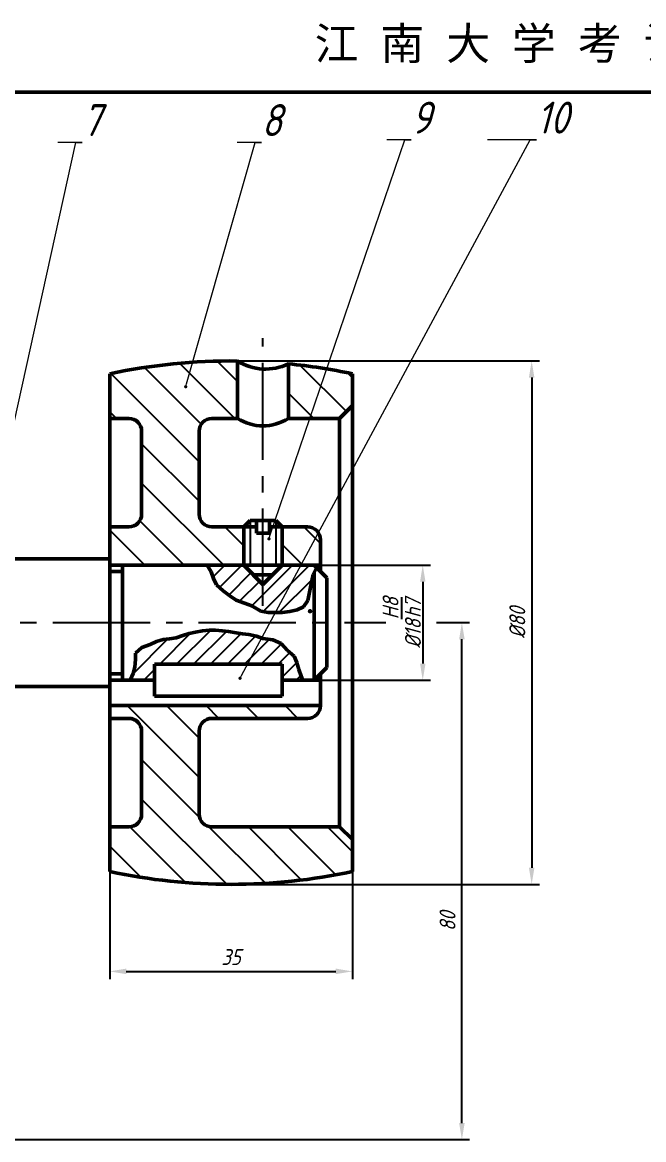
# Model space of a CAD drawing. Header units: millimetres. Extents: x -2118 to 1971, y -1420 to 962.
# Drawn here: x -1312.6 to -1215.3, y -1192 to -1016.9 of the extents above; entities that cross this region are included whole.
import ezdxf
from ezdxf import colors
from ezdxf.entities.mleader import LeaderData, LeaderLine
from ezdxf.math import Vec2, Vec3

# ---------------------------------------------------------------- set-up
doc = ezdxf.new("R2010")
doc.units = ezdxf.units.MM
doc.header["$LTSCALE"] = 0.8
doc.linetypes.add('CENTER2', pattern=[28.575, 19.05, -3.175, 3.175, -3.175])
for name, color, linetype, lineweight in [('剖面符号', 6, 'Continuous', 25), ('尺寸', 2, 'Continuous', 25), ('文字及标注', 4, 'Continuous', 18), ('文字及注释', 4, 'Continuous', 25), ('粗实线', 3, 'Continuous', 50), ('细实线', 5, 'Continuous', 25), ('细点画线', 1, 'CENTER2', 25), ('边框线', 11, 'Continuous', 50)]:
    doc.layers.add(name, color=color, linetype=linetype, lineweight=lineweight)
doc.styles.add('工程字体', font='gbeitc.shx', dxfattribs={"bigfont": 'gbcbig.shx'})
doc.styles.add('标题说明', font='', dxfattribs={"height": 2.8})
doc.styles.add('汉字', font='gbeitc.shx', dxfattribs={"bigfont": 'gbcbig.shx'})
doc.styles.get('标题说明').set_extended_font_data('SimSun')
doc.dimstyles.new('GB', dxfattribs={"dimtxt": 2.5, "dimasz": 2.6, "dimexe": 1.2, "dimexo": 0, "dimgap": 1, "dimtad": 1, "dimdec": 0, "dimdsep": 46, "dimtxsty": '汉字', "dimcen": 0, "dimclrd": 256, "dimclre": 256, "dimclrt": 256, "dimadec": 1, "dimazin": 2, "dimtp": 0.21, "dimtm": 0.25, "dimtfac": 0.7, "dimtdec": 0, "dimtmove": 0, "dimatfit": 2, "dimfxl": 1, "dimtzin": 0, "dimlwd": -1, "dimlwe": -1, "dimarcsym": 0})

# ---------------------------------------------------------------- blocks, each defined once
blk = doc.blocks.new('*D277')
at = {"layer": 'Defpoints', "color": 0, "ltscale": 0.01, "transparency": 16777216}
for p in [(-1265.92, -1101.97), (-1265.92, -1119.97), (-1249.89, -1119.97)]:
    blk.add_point(p, dxfattribs=at)
at = {"layer": '尺寸', "ltscale": 0.01, "transparency": 16777216}
for p, q in [((-1265.92, -1101.97), (-1248.69, -1101.97)), ((-1249.89, -1104.57), (-1249.89, -1117.37)), ((-1265.92, -1119.97), (-1248.69, -1119.97))]:
    blk.add_line(p, q, dxfattribs=at)
for points in [[(-1250.32, -1104.57), (-1249.46, -1104.57), (-1249.89, -1101.97)], [(-1250.32, -1117.37), (-1249.46, -1117.37), (-1249.89, -1119.97)]]:
    blk.add_solid(points, dxfattribs=at)
at = {"layer": '尺寸', "ltscale": 0.01, "transparency": 16777216, "insert": (-1253.18, -1110.97), "char_height": 2.5, "attachment_point": 5, "rotation": 90, "style": '汉字'}
blk.add_mtext('%%C18\\SH8/h7;', dxfattribs=at)
blk = doc.blocks.new('*D280')
at = {"layer": 'Defpoints', "color": 0, "ltscale": 0.01, "transparency": 16777216}
for p in [(-1298.92, -1149.97), (-1260.92, -1149.97), (-1260.92, -1165.61)]:
    blk.add_point(p, dxfattribs=at)
at = {"layer": '尺寸', "ltscale": 0.01, "transparency": 16777216}
for p, q in [((-1298.92, -1149.97), (-1298.92, -1166.81)), ((-1260.92, -1149.97), (-1260.92, -1166.81)), ((-1296.32, -1165.61), (-1263.52, -1165.61))]:
    blk.add_line(p, q, dxfattribs=at)
for points in [[(-1296.32, -1165.17), (-1296.32, -1166.04), (-1298.92, -1165.61)], [(-1263.52, -1165.17), (-1263.52, -1166.04), (-1260.92, -1165.61)]]:
    blk.add_solid(points, dxfattribs=at)
at = {"layer": '尺寸', "ltscale": 0.01, "transparency": 16777216, "insert": (-1279.92, -1163.36), "char_height": 2.5, "attachment_point": 5, "style": '汉字'}
blk.add_mtext('35', dxfattribs=at)
blk = doc.blocks.new('*D281')
at = {"layer": 'Defpoints', "color": 0, "ltscale": 0.01, "transparency": 16777216}
for p in [(-1247.73, -1110.97), (-1243.76, -1110.97), (-1333.92, -1191.97)]:
    blk.add_point(p, dxfattribs=at)
at = {"layer": '尺寸', "ltscale": 0.01, "transparency": 16777216}
for p, q in [((-1247.73, -1110.97), (-1242.56, -1110.97)), ((-1243.76, -1189.37), (-1243.76, -1113.57)), ((-1333.92, -1191.97), (-1242.56, -1191.97))]:
    blk.add_line(p, q, dxfattribs=at)
for points in [[(-1244.19, -1113.57), (-1243.33, -1113.57), (-1243.76, -1110.97)], [(-1244.19, -1189.37), (-1243.33, -1189.37), (-1243.76, -1191.97)]]:
    blk.add_solid(points, dxfattribs=at)
at = {"layer": '尺寸', "ltscale": 0.01, "transparency": 16777216, "insert": (-1246.01, -1157.76), "char_height": 2.5, "attachment_point": 5, "rotation": 90, "style": '汉字'}
blk.add_mtext('80', dxfattribs=at)
blk = doc.blocks.new('*D282')
at = {"layer": 'Defpoints', "color": 0, "ltscale": 0.01, "transparency": 16777216}
for p in [(-1279.9, -1069.97), (-1279.9, -1151.97), (-1232.83, -1151.97)]:
    blk.add_point(p, dxfattribs=at)
at = {"layer": '尺寸', "ltscale": 0.01, "transparency": 16777216}
for p, q in [((-1279.9, -1069.97), (-1231.63, -1069.97)), ((-1232.83, -1072.57), (-1232.83, -1149.37)), ((-1279.9, -1151.97), (-1231.63, -1151.97))]:
    blk.add_line(p, q, dxfattribs=at)
for points in [[(-1233.26, -1072.57), (-1232.4, -1072.57), (-1232.83, -1069.97)], [(-1233.26, -1149.37), (-1232.4, -1149.37), (-1232.83, -1151.97)]]:
    blk.add_solid(points, dxfattribs=at)
at = {"layer": '尺寸', "ltscale": 0.01, "transparency": 16777216, "insert": (-1235.08, -1110.97), "char_height": 2.5, "attachment_point": 5, "rotation": 90, "style": '汉字'}
blk.add_mtext('%%C80', dxfattribs=at)
blk = doc.blocks.new('_Dot')
at = {"color": 0, "linetype": 'ByBlock', "lineweight": -2}
blk.add_line((-0.5, 0), (-1, 0), dxfattribs=at)
at = {"color": 0, "linetype": 'ByBlock', "const_width": 0.5}
blk.add_lwpolyline([(-0.25, 0, 1), (0.25, 0, 1)], format="xyb", close=True, dxfattribs=at)

msp = doc.modelspace()

# ---------------------------------------------------------------- hatches: boundary and pattern name
at = {"layer": '剖面符号', "ltscale": 50}
h = msp.add_hatch(dxfattribs=at)
h.set_pattern_fill('ANSI31', color=256, scale=35, angle=90, style=0)
h.set_pattern_definition([(135, (-1512.1196, -1396.838), (-3.09359, -3.09359), [])])
h.paths.add_polyline_path([(-1284.92, -1140.97), (-1284.92, -1127.97, -0.414214), (-1282.92, -1125.97), (-1274.92, -1125.97), (-1274.92, -1123.97), (-1298.92, -1123.97), (-1298.92, -1125.97), (-1295.92, -1125.97, -0.414214), (-1293.92, -1127.97), (-1293.92, -1140.97, -0.414214), (-1295.92, -1142.97), (-1298.92, -1142.97), (-1298.92, -1149.97, 0.066241), (-1274.92, -1151.83), (-1274.92, -1142.97), (-1282.92, -1142.97, -0.414214)])
h.paths.add_polyline_path([(-1260.92, -1149.97), (-1260.92, -1144.97), (-1262.92, -1142.97), (-1274.92, -1142.97), (-1274.92, -1151.83, 0.038752)])
h.paths.add_polyline_path([(-1274.92, -1123.97), (-1274.92, -1125.97), (-1267.92, -1125.97, 0.414214), (-1265.92, -1123.97)])
h.paths.add_polyline_path([(-1284.92, -1093.97), (-1284.92, -1080.97, -0.414214), (-1282.92, -1078.97), (-1278.92, -1078.97), (-1278.92, -1069.98, 0.055234), (-1298.92, -1071.97), (-1298.92, -1078.97), (-1295.92, -1078.97, -0.414214), (-1293.92, -1080.97), (-1293.92, -1093.97, -0.414214), (-1295.92, -1095.97), (-1298.92, -1095.97), (-1298.92, -1102.97), (-1296.92, -1102.97), (-1296.92, -1101.97), (-1277.92, -1101.97), (-1277.92, -1095.97), (-1282.92, -1095.97, -0.414214)])
h.paths.add_polyline_path([(-1271.92, -1095.97), (-1271.92, -1101.97), (-1266.92, -1101.97), (-1265.92, -1101.97), (-1265.92, -1097.97, 0.414214), (-1267.92, -1095.97)])
h.paths.add_polyline_path([(-1270.9, -1070.42, -0.000557), (-1270.92, -1070.43), (-1270.92, -1078.97), (-1265.71, -1078.97), (-1262.8, -1071.59, 0.02244)])
h.paths.add_polyline_path([(-1260.92, -1071.97, 0.005259), (-1262.8, -1071.59), (-1265.71, -1078.97), (-1262.92, -1078.97), (-1260.92, -1076.97)])
h = msp.add_hatch(dxfattribs=at)
h.set_pattern_fill('ANSI31', color=256, scale=15, style=0)
h.set_pattern_definition([(45, (-1512.1196, -1396.8382), (-1.325825, 1.325825), [])])
h.paths.add_polyline_path([(-1271.92, -1117.47), (-1271.92, -1119.75), (-1271.19, -1119.97), (-1268.66, -1119.97), (-1268.94, -1119.35), (-1269.3, -1118.29), (-1269.59, -1117.23), (-1270.01, -1116.22), (-1271.07, -1115.34), (-1272.08, -1114.21), (-1273.38, -1113.68), (-1274.92, -1113.44), (-1275.93, -1113.09), (-1277.12, -1112.85), (-1278.12, -1112.74), (-1279.13, -1112.56), (-1280.31, -1112.38), (-1281.32, -1112.26), (-1282.33, -1112.14), (-1283.33, -1112.14), (-1284.4, -1112.26), (-1285.47, -1112.44), (-1286.47, -1112.68), (-1287.48, -1112.97), (-1288.49, -1113.33), (-1289.55, -1113.5), (-1290.56, -1113.62), (-1291.57, -1113.92), (-1292.57, -1114.39), (-1293.88, -1114.86), (-1294.88, -1115.75), (-1294.88, -1116.75), (-1295, -1117.93), (-1295.24, -1118.94), (-1295.73, -1119.97), (-1291.92, -1119.97), (-1291.92, -1117.47)])
h.paths.add_polyline_path([(-1267.67, -1106.44), (-1267.45, -1105.43), (-1267.28, -1104.43), (-1267.05, -1103.42), (-1266.53, -1102.37), (-1266.92, -1101.97), (-1271.92, -1101.97), (-1274.92, -1104.97), (-1277.92, -1101.97), (-1283.64, -1101.97), (-1283.02, -1103.03), (-1282.69, -1104.04), (-1282.18, -1105.04), (-1281.17, -1105.99), (-1280.11, -1106.77), (-1279.1, -1107.45), (-1277.81, -1107.89), (-1276.64, -1108.34), (-1275.23, -1109.18), (-1274.11, -1109.4), (-1271.93, -1109.4), (-1270.7, -1109.23), (-1269.58, -1108.95), (-1268.57, -1108.51), (-1267.89, -1107.5)])

# ---------------------------------------------------------------- linework, layer by layer
at = {"layer": '粗实线', "ltscale": 50}
for p, q in [((-1278.92, -1078.97), (-1278.92, -1069.98)), ((-1270.92, -1078.97), (-1270.92, -1070.42)), ((-1298.92, -1110.97), (-1298.92, -1071.97)), ((-1260.92, -1071.97), (-1260.92, -1111.6)), ((-1262.92, -1078.97), (-1260.92, -1076.97)), ((-1298.92, -1078.97), (-1295.92, -1078.97)), ((-1278.92, -1078.97), (-1282.92, -1078.97)), ((-1262.92, -1078.97), (-1270.92, -1078.97)), ((-1262.92, -1078.97), (-1262.92, -1110.97)), ((-1260.92, -1110.97), (-1260.92, -1078.97)), ((-1293.92, -1080.97), (-1293.92, -1093.97)), ((-1284.92, -1080.97), (-1284.92, -1093.97)), ((-1277.92, -1095.97), (-1276.92, -1094.97)), ((-1276.92, -1094.97), (-1274.92, -1094.97)), ((-1275.92, -1096.96), (-1275.92, -1094.97)), ((-1272.92, -1094.97), (-1274.92, -1094.97)), ((-1274.92, -1094.97), (-1273.92, -1094.97)), ((-1273.92, -1094.97), (-1273.92, -1096.96)), ((-1271.92, -1095.97), (-1272.92, -1094.97)), ((-1295.92, -1095.97), (-1298.92, -1095.97)), ((-1282.92, -1095.97), (-1275.92, -1095.97)), ((-1277.92, -1095.97), (-1277.92, -1101.97)), ((-1273.92, -1096.96), (-1275.92, -1096.96)), ((-1273.92, -1095.97), (-1267.92, -1095.97)), ((-1270.92, -1095.97), (-1271.92, -1095.97)), ((-1271.92, -1095.97), (-1271.92, -1101.97)), ((-1265.92, -1101.97), (-1265.92, -1097.97)), ((-1367.92, -1100.97), (-1298.92, -1100.97)), ((-1298.92, -1110.97), (-1298.92, -1101.97)), ((-1298.92, -1101.97), (-1298.92, -1102.97)), ((-1296.92, -1101.97), (-1298.92, -1101.97)), ((-1296.92, -1102.97), (-1296.92, -1101.97)), ((-1266.92, -1101.97), (-1296.92, -1101.97)), ((-1283.64, -1101.97), (-1283.02, -1103.03)), ((-1274.92, -1104.97), (-1277.92, -1101.97)), ((-1274.92, -1104.97), (-1271.92, -1101.97)), ((-1267.05, -1103.42), (-1266.53, -1102.37)), ((-1266.92, -1101.97), (-1264.92, -1103.97)), ((-1266.92, -1101.97), (-1265.92, -1101.97)), ((-1298.92, -1102.97), (-1296.92, -1102.97)), ((-1296.92, -1102.97), (-1296.92, -1110.97)), ((-1283.02, -1103.03), (-1282.69, -1104.04)), ((-1282.69, -1104.04), (-1282.18, -1105.04)), ((-1274.92, -1103.47), (-1276.42, -1103.47)), ((-1274.92, -1103.47), (-1273.42, -1103.47)), ((-1267.45, -1105.43), (-1267.28, -1104.43)), ((-1267.28, -1104.43), (-1267.05, -1103.42)), ((-1266.92, -1103.15), (-1266.92, -1110.97)), ((-1264.92, -1103.97), (-1264.92, -1110.97)), ((-1282.18, -1105.04), (-1281.17, -1105.99)), ((-1281.17, -1105.99), (-1280.11, -1106.77)), ((-1267.67, -1106.44), (-1267.45, -1105.43)), ((-1280.11, -1106.77), (-1279.1, -1107.45)), ((-1279.1, -1107.45), (-1277.81, -1107.89)), ((-1277.81, -1107.89), (-1276.64, -1108.34)), ((-1268.57, -1108.51), (-1267.89, -1107.5)), ((-1267.89, -1107.5), (-1267.67, -1106.44)), ((-1276.64, -1108.34), (-1275.23, -1109.18)), ((-1275.23, -1109.18), (-1274.11, -1109.4)), ((-1274.11, -1109.4), (-1271.93, -1109.4)), ((-1271.93, -1109.4), (-1270.7, -1109.23)), ((-1270.7, -1109.23), (-1269.58, -1108.95)), ((-1269.58, -1108.95), (-1268.57, -1108.51)), ((-1298.92, -1110.97), (-1298.92, -1149.97)), ((-1296.92, -1118.97), (-1296.92, -1110.97)), ((-1266.92, -1119.97), (-1266.92, -1110.97)), ((-1264.92, -1117.97), (-1264.92, -1110.97)), ((-1262.92, -1142.97), (-1262.92, -1110.97)), ((-1260.92, -1149.97), (-1260.92, -1110.97)), ((-1289.55, -1113.5), (-1288.49, -1113.33)), ((-1288.49, -1113.33), (-1287.48, -1112.97)), ((-1287.48, -1112.97), (-1286.47, -1112.68)), ((-1286.47, -1112.68), (-1285.47, -1112.44)), ((-1285.47, -1112.44), (-1284.4, -1112.26)), ((-1284.4, -1112.26), (-1283.33, -1112.14)), ((-1283.33, -1112.14), (-1282.33, -1112.14)), ((-1282.33, -1112.14), (-1281.32, -1112.26)), ((-1281.32, -1112.26), (-1280.31, -1112.38)), ((-1280.31, -1112.38), (-1279.13, -1112.56)), ((-1279.13, -1112.56), (-1278.12, -1112.74)), ((-1278.12, -1112.74), (-1277.12, -1112.85)), ((-1277.12, -1112.85), (-1275.93, -1113.09)), ((-1275.93, -1113.09), (-1274.92, -1113.44)), ((-1294.88, -1115.75), (-1293.88, -1114.86)), ((-1293.88, -1114.86), (-1292.57, -1114.39)), ((-1292.57, -1114.39), (-1291.57, -1113.92)), ((-1291.57, -1113.92), (-1290.56, -1113.62)), ((-1290.56, -1113.62), (-1289.55, -1113.5)), ((-1274.92, -1113.44), (-1273.38, -1113.68)), ((-1273.38, -1113.68), (-1272.08, -1114.21)), ((-1272.08, -1114.21), (-1271.07, -1115.34)), ((-1295, -1117.93), (-1294.88, -1116.75)), ((-1294.88, -1116.75), (-1294.88, -1115.75)), ((-1271.07, -1115.34), (-1270.01, -1116.22)), ((-1270.01, -1116.22), (-1269.59, -1117.23)), ((-1295.24, -1118.94), (-1295, -1117.93)), ((-1291.92, -1119.97), (-1291.92, -1117.47)), ((-1291.92, -1117.47), (-1271.92, -1117.47)), ((-1271.92, -1117.47), (-1271.92, -1122.47)), ((-1269.59, -1117.23), (-1269.3, -1118.29)), ((-1269.3, -1118.29), (-1268.94, -1119.35)), ((-1266.92, -1119.97), (-1264.92, -1117.97)), ((-1298.92, -1118.97), (-1296.92, -1118.97)), ((-1296.92, -1119.97), (-1298.92, -1119.97)), ((-1298.92, -1119.97), (-1291.92, -1119.97)), ((-1296.92, -1118.97), (-1296.92, -1119.97)), ((-1291.92, -1119.97), (-1296.92, -1119.97)), ((-1295.73, -1119.97), (-1295.24, -1118.94)), ((-1291.92, -1122.47), (-1291.92, -1119.97)), ((-1266.92, -1119.97), (-1271.92, -1119.97)), ((-1268.94, -1119.35), (-1268.65, -1120)), ((-1266.92, -1119.97), (-1265.92, -1119.97)), ((-1265.92, -1119.97), (-1265.92, -1123.97)), ((-1367.92, -1120.97), (-1298.92, -1120.97)), ((-1271.92, -1122.47), (-1291.92, -1122.47)), ((-1298.92, -1123.97), (-1265.92, -1123.97)), ((-1295.92, -1125.97), (-1298.92, -1125.97)), ((-1282.92, -1125.97), (-1267.92, -1125.97)), ((-1293.92, -1140.97), (-1293.92, -1127.97)), ((-1284.92, -1140.97), (-1284.92, -1127.97)), ((-1298.92, -1142.97), (-1295.92, -1142.97)), ((-1262.92, -1142.97), (-1282.92, -1142.97)), ((-1262.92, -1142.97), (-1260.92, -1144.97))]:
    msp.add_line(p, q, dxfattribs=at)
at = {"layer": '粗实线', "ltscale": 0.01}
for p, q in [((-1265.92, -1101.97), (-1265.92, -1102.97)), ((-1265.92, -1119.97), (-1265.92, -1118.97))]:
    msp.add_line(p, q, dxfattribs=at)
at = {"layer": '粗实线', "ltscale": 50, "const_width": 0.35}
msp.add_lwpolyline([(-1267.72, -1109.18, 1), (-1267.37, -1109.18, 1)], format="xyb", close=True, dxfattribs=at)
at = {"layer": '粗实线', "ltscale": 50}
for centre, radius, start, end in [((-1279.92, -1161.22), 91.25, 89.3721, 102.018), ((-1274.51, -1062.95), 8.29, 237.9024, 295.7989), ((-1279.92, -1161.22), 91.25, 77.982, 84.3397), ((-1295.92, -1080.97), 2, 0, 90), ((-1282.92, -1080.97), 2, 90, 180), ((-1274.92, -1072.66), 7.47, 237.6431, 302.3569), ((-1295.92, -1093.97), 2, 270, 0), ((-1282.92, -1093.97), 2, 180, 270), ((-1267.92, -1097.97), 2, 0, 90), ((-1267.92, -1123.97), 2, 270, 0), ((-1295.92, -1127.97), 2, 0, 90), ((-1282.92, -1127.97), 2, 90, 180), ((-1295.92, -1140.97), 2, 270, 0), ((-1282.92, -1140.97), 2, 180, 270), ((-1279.92, -1060.72), 91.25, 257.982, 282.018)]:
    msp.add_arc(centre, radius, start, end, dxfattribs=at)
at = {"layer": '细实线', "ltscale": 50}
for p, q in [((-1276.92, -1094.97), (-1276.92, -1101.97)), ((-1272.92, -1094.97), (-1272.92, -1101.97))]:
    msp.add_line(p, q, dxfattribs=at)
at = {"layer": '细点画线'}
for p, q in [((-1274.92, -1108.34), (-1274.92, -1066.39)), ((-1330.71, -1110.97), (-1255.65, -1110.97))]:
    msp.add_line(p, q, dxfattribs=at)
at = {"layer": '边框线'}
msp.add_line((-927.29, -1027.86), (-1503.29, -1027.86), dxfattribs=at)

# ---------------------------------------------------------------- texts
at = {"layer": '文字及注释', "style": '标题说明'}
msp.add_text('江 南 大 学 考 试 卷 专 用 纸', height=5.04, dxfattribs=at).set_placement((-1266.83, -1022.75))

# ---------------------------------------------------------------- dimensions: what is measured, and where the dimension line sits
at = {"layer": '尺寸', "ltscale": 0.01}
for base, p1, p2, text, picture, middle in [((-1232.83, -1151.97), (-1279.9, -1069.97), (-1279.9, -1151.97), '%%C80', '*D282', (-1235.08, -1110.97)), ((-1249.89, -1119.97), (-1265.92, -1101.97), (-1265.92, -1119.97), '%%C18\\SH8/h7;', '*D277', (-1253.18, -1110.97))]:
    dim = msp.add_linear_dim(base=base, p1=p1, p2=p2, angle=90, text=text, dimstyle='GB', override={"dimfxl": 2, "dimarcsym": 1}, dxfattribs=at)
    dim.commit()
    dim.dimension.update_dxf_attribs({"geometry": picture, "text_midpoint": middle})
dim = msp.add_linear_dim(base=(-1243.76, -1110.97), p1=(-1333.92, -1191.97), p2=(-1247.73, -1110.97), angle=90, text='80', dimstyle='GB', override={"dimfxl": 2, "dimarcsym": 1}, dxfattribs=at)
dim.commit()
dim.dimension.update_dxf_attribs({"geometry": '*D281', "text_midpoint": (-1243.76, -1157.76), "dimtype": 160})
dim = msp.add_linear_dim(base=(-1260.92, -1165.61), p1=(-1298.92, -1149.97), p2=(-1260.92, -1149.97), text='35', dimstyle='GB', override={"dimfxl": 2, "dimarcsym": 1}, dxfattribs=at)
dim.commit()
dim.dimension.update_dxf_attribs({"geometry": '*D280', "text_midpoint": (-1279.92, -1163.36)})

# ---------------------------------------------------------------- leaders
at = {"layer": '文字及标注', "ltscale": 0.01}
ml = msp.add_multileader_mtext('Standard', dxfattribs=at)
ml.set_content('10', color=256, style='工程字体')
ml.set_leader_properties(color=256, linetype='ByLayer', lineweight=-1)
ml.set_arrow_properties(name='DOT')
ml.build(insert=Vec2(0, 0))
ml.multileader.update_dxf_attribs({"text_left_attachment_type": 5, "text_right_attachment_type": 5, "dogleg_length": 1, "arrow_head_size": 0.5})
ctx = ml.context
ctx.base_point, ctx.char_height, ctx.arrow_head_size, ctx.landing_gap_size, ctx.plane_origin = Vec3(-1232.09, -1035.34), 5, 0.5, 0, Vec3(-1278.51, -1119.68)
ctx.left_attachment, ctx.right_attachment = 5, 5
notes = []
notes.append((ctx, [(0, (1, 1, 0), (-1233.09, -1035.34), (1, 0), 1, [(0, [(-1278.51, -1119.68)], 0, [])])]))
ctx.mtext.insert, ctx.mtext.flow_direction = Vec3(-1232.09, -1029.34), 5
ml = msp.add_multileader_mtext('Standard', dxfattribs=at)
ml.set_content('9', color=256, style='工程字体')
ml.set_leader_properties(color=256, linetype='ByLayer', lineweight=-1)
ml.set_arrow_properties(name='DOT')
ml.build(insert=Vec2(0, 0))
ml.multileader.update_dxf_attribs({"text_left_attachment_type": 5, "text_right_attachment_type": 5, "dogleg_length": 1, "arrow_head_size": 0.5})
ctx = ml.context
ctx.base_point, ctx.char_height, ctx.arrow_head_size, ctx.landing_gap_size, ctx.plane_origin = Vec3(-1251.71, -1035.34), 5, 0.5, 0, Vec3(-1273.98, -1097.84)
ctx.left_attachment, ctx.right_attachment = 5, 5
notes.append((ctx, [(0, (1, 1, 0), (-1252.71, -1035.34), (1, 0), 1, [(0, [(-1273.98, -1097.84)], 0, [])])]))
ctx.mtext.insert, ctx.mtext.flow_direction = Vec3(-1251.71, -1029.34), 5
ml = msp.add_multileader_mtext('Standard', dxfattribs=at)
ml.set_content('7', color=256, style='工程字体')
ml.set_leader_properties(color=256, linetype='ByLayer', lineweight=-1)
ml.set_arrow_properties(name='DOT')
ml.build(insert=Vec2(0, 0))
ml.multileader.update_dxf_attribs({"text_left_attachment_type": 5, "text_right_attachment_type": 5, "dogleg_length": 1, "arrow_head_size": 0.5})
ctx = ml.context
ctx.base_point, ctx.char_height, ctx.arrow_head_size, ctx.landing_gap_size, ctx.plane_origin = Vec3(-1303.23, -1035.73), 5, 0.5, 0, Vec3(-1317.1, -1094.06)
ctx.left_attachment, ctx.right_attachment = 5, 5
notes.append((ctx, [(0, (1, 1, 0), (-1304.23, -1035.73), (1, 0), 1, [(0, [(-1317.1, -1094.06)], 0, [])])]))
ctx.mtext.insert, ctx.mtext.flow_direction = Vec3(-1303.23, -1029.73), 5
ml = msp.add_multileader_mtext('Standard', dxfattribs=at)
ml.set_content('8', color=256, style='工程字体')
ml.set_leader_properties(color=256, linetype='ByLayer', lineweight=-1)
ml.set_arrow_properties(name='DOT')
ml.build(insert=Vec2(0, 0))
ml.multileader.update_dxf_attribs({"text_left_attachment_type": 5, "text_right_attachment_type": 5, "dogleg_length": 1, "arrow_head_size": 0.5})
ctx = ml.context
ctx.base_point, ctx.char_height, ctx.arrow_head_size, ctx.landing_gap_size, ctx.plane_origin = Vec3(-1275.16, -1035.73), 5, 0.5, 0, Vec3(-1287.02, -1074.01)
ctx.left_attachment, ctx.right_attachment = 5, 5
notes.append((ctx, [(0, (1, 1, 0), (-1276.16, -1035.73), (1, 0), 1, [(0, [(-1287.02, -1074.01)], 0, [])])]))
ctx.mtext.insert, ctx.mtext.flow_direction = Vec3(-1275.16, -1029.73), 5
for ctx, leaders in notes:
    for number, flags, end, landing, length, lines in leaders:
        leader = LeaderData()
        leader.index, (leader.has_last_leader_line, leader.has_dogleg_vector, leader.attachment_direction) = number, flags
        leader.last_leader_point, leader.dogleg_vector, leader.dogleg_length = Vec3(end), Vec3(landing), length
        for number, points, colour, breaks in lines:
            line = LeaderLine()
            line.index, line.vertices, line.color, line.breaks = number, Vec3.list(points), colors.encode_raw_color(colour), breaks
            leader.lines.append(line)
        ctx.leaders.append(leader)

doc.saveas('drawing.dxf')
